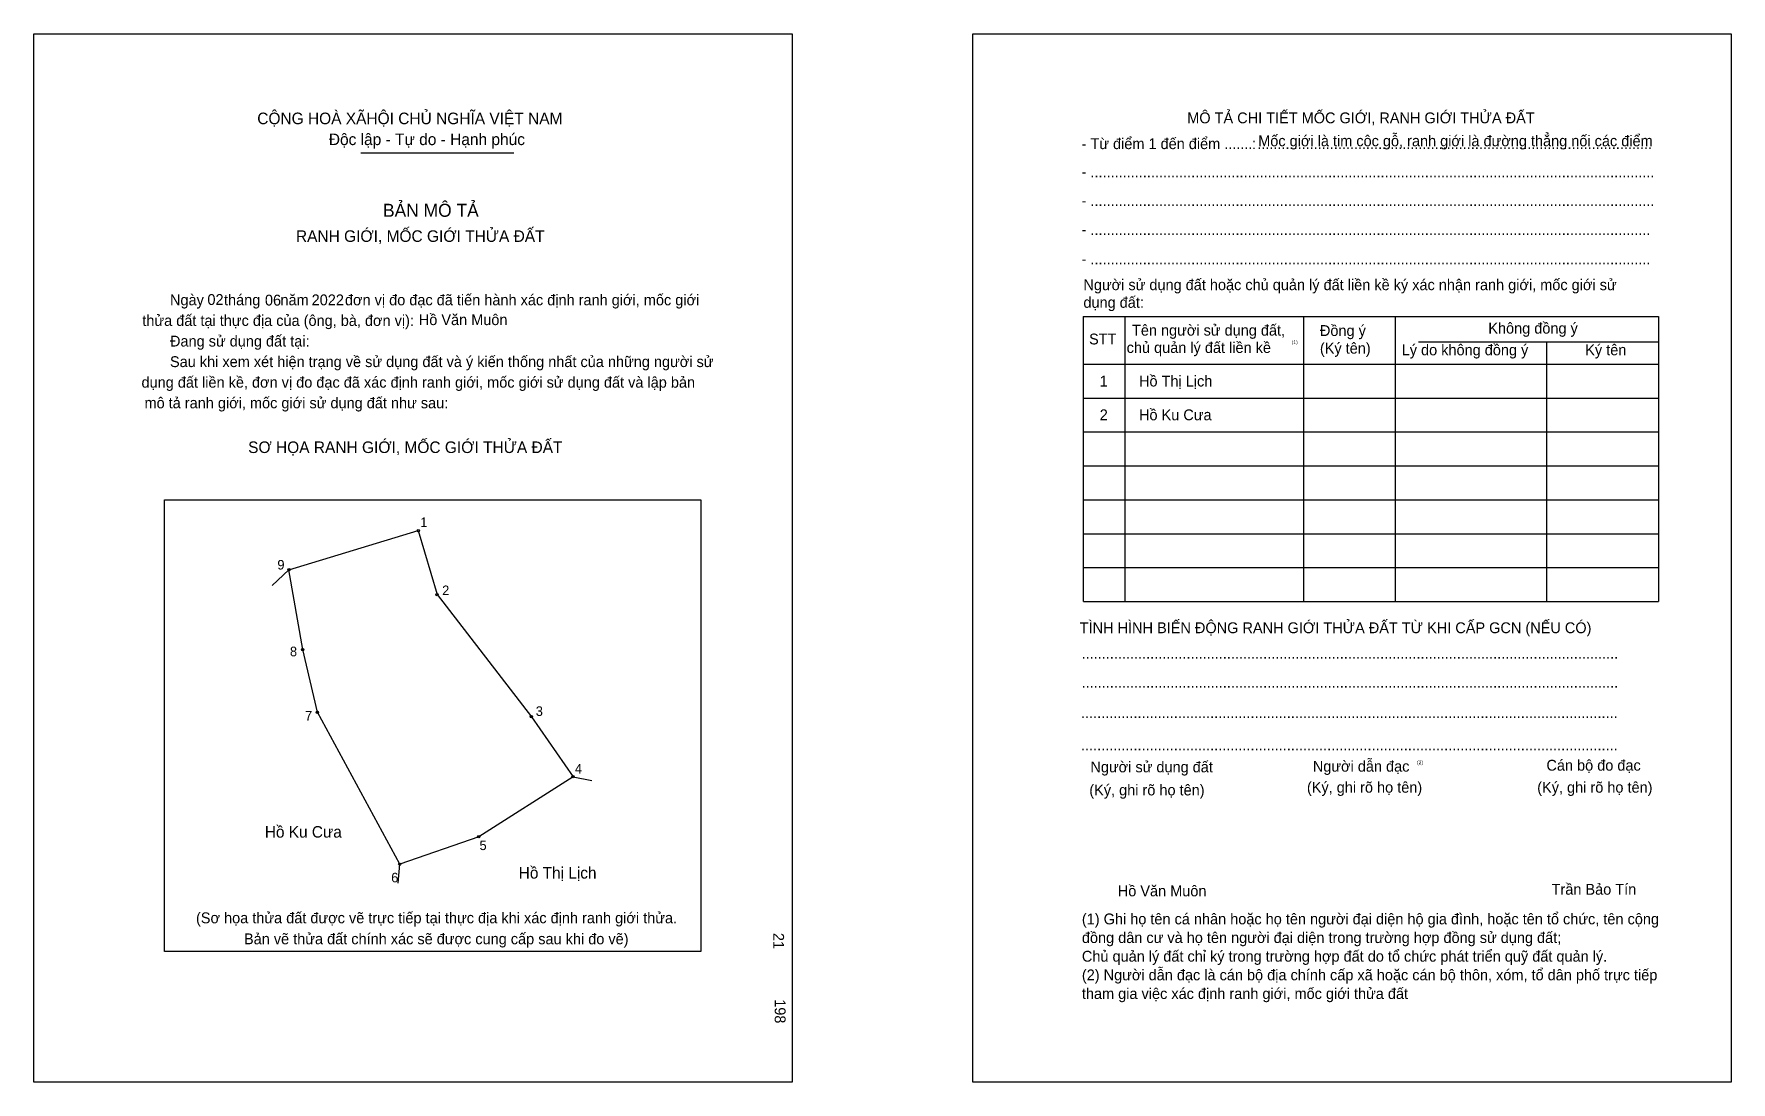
# Model space of a CAD drawing. Extents: x 546532 to 547020, y 1826178 to 1826479.
import ezdxf

# ---------------------------------------------------------------- set-up
doc = ezdxf.new("R2010")
doc.units = 0
for name, color, linetype in [('bmtKhungInTrang1', 7, 'Continuous'), ('bmtKhungInTrang2', 7, 'Continuous'), ('bmtNoiDung', 7, 'Continuous'), ('bmtTemplate', 7, 'Continuous'), ('CanhThua', 7, 'Continuous'), ('MocDinhThua', 7, 'Continuous'), ('RauThua', 7, 'Continuous'), ('SoHieuDinhThua', 7, 'Continuous'), ('TenChuLanCan', 7, 'Continuous')]:
    doc.layers.add(name, color=color, linetype=linetype)

msp = doc.modelspace()

# ---------------------------------------------------------------- linework, layer by layer
at = {"layer": 'bmtKhungInTrang1'}
msp.add_lwpolyline([(546532.46, 1826478.77), (546750.19, 1826478.77), (546750.19, 1826177.62), (546532.46, 1826177.62)], close=True, dxfattribs=at)
at = {"layer": 'bmtKhungInTrang2'}
msp.add_lwpolyline([(546802.12, 1826478.77), (547019.86, 1826478.77), (547019.86, 1826177.62), (546802.12, 1826177.62)], close=True, dxfattribs=at)
at = {"layer": 'bmtTemplate'}
for p, q in [((546626.29, 1826444.64), (546670.32, 1826444.64)), ((546845.8, 1826397.55), (546845.8, 1826315.67)), ((546897.02, 1826397.55), (546897.02, 1826315.67)), ((546923.37, 1826397.64), (546923.37, 1826315.67)), ((546999.01, 1826397.55), (546999.01, 1826315.67)), ((546930.05, 1826390.33), (546999.01, 1826390.33)), ((546833.86, 1826383.9), (546999.01, 1826383.9)), ((546833.86, 1826374.15), (546999.01, 1826374.15)), ((546833.86, 1826364.41), (546999.01, 1826364.41)), ((546833.86, 1826354.66), (546999.01, 1826354.66)), ((546833.86, 1826344.91), (546999.01, 1826344.91)), ((546833.86, 1826335.17), (546999.01, 1826335.17)), ((546833.86, 1826325.42), (546999.01, 1826325.42)), ((546833.86, 1826315.67), (546999.01, 1826315.67))]:
    msp.add_line(p, q, dxfattribs=at)
for points in [[(546833.75, 1826397.55), (546999.01, 1826397.55)], [(546833.75, 1826397.55), (546833.75, 1826315.67)], [(546966.87, 1826390.24), (546966.87, 1826315.67)]]:
    msp.add_lwpolyline(points, dxfattribs=at)
msp.add_lwpolyline([(546569.92, 1826215.12), (546569.92, 1826344.9), (546723.98, 1826344.9), (546723.98, 1826215.12)], close=True, dxfattribs=at)
at = {"layer": 'CanhThua'}
for p, q in [((546605.7, 1826324.81), (546642.82, 1826336.05)), ((546642.82, 1826336.05), (546648.22, 1826317.66)), ((546609.66, 1826301.89), (546605.7, 1826324.81)), ((546648.22, 1826317.66), (546675.34, 1826282.58)), ((546613.87, 1826283.86), (546609.66, 1826301.89)), ((546637.53, 1826240.22), (546613.87, 1826283.86)), ((546675.34, 1826282.58), (546687.29, 1826265.34)), ((546687.29, 1826265.34), (546660.21, 1826248.12)), ((546660.21, 1826248.12), (546637.53, 1826240.22))]:
    msp.add_line(p, q, dxfattribs=at)
at = {"layer": 'MocDinhThua'}
for centre in [(546642.82, 1826336.05), (546605.7, 1826324.81), (546648.22, 1826317.66), (546609.66, 1826301.89), (546613.87, 1826283.86), (546675.34, 1826282.58), (546687.29, 1826265.34), (546660.21, 1826248.12), (546637.53, 1826240.22)]:
    msp.add_circle(centre, 0.33, dxfattribs=at)
at = {"layer": 'RauThua'}
for p, q in [((546600.9, 1826320.27), (546605.7, 1826324.81)), ((546687.29, 1826265.34), (546692.69, 1826264.3)), ((546637.04, 1826234.75), (546637.53, 1826240.22))]:
    msp.add_line(p, q, dxfattribs=at)

# ---------------------------------------------------------------- texts
at = {"layer": 'bmtNoiDung'}
for s, height, p in [('02', 3.115, (546582.28, 1826400.9)), ('06', 3.115, (546598.8, 1826400.73)), ('2022', 3.115, (546612.21, 1826400.8)), ('Hồ Văn Muôn', 3.1154, (546642.98, 1826395.11)), ('1', 3.12, (546838.54, 1826377.47)), ('Hồ Thị Lịch ', 3.1154, (546849.82, 1826377.47)), ('Hồ Ku Cưa ', 3.115, (546849.82, 1826367.77)), ('2', 3.12, (546838.54, 1826367.77)), ('Hồ Văn Muôn', 3.1154, (546843.72, 1826230.99))]:
    msp.add_text(s, height=height, dxfattribs=at).set_placement(p)
for s, p in [('21', (546744.77, 1826220.48)), ('198', (546745.21, 1826201.42))]:
    msp.add_text(s, height=3.115, rotation=270, dxfattribs=at).set_placement(p)
at = {"layer": 'bmtTemplate'}
for s, height, p in [('CỘNG HOÀ XÃHỘI CHỦ NGHĨA VIỆT NAM', 3.3231, (546596.59, 1826452.84)), ('MÔ TẢ CHI TIẾT MỐC GIỚI, RANH GIỚI THỬA ĐẤT', 3.1142, (546863.68, 1826453.1)), ('Độc lập - Tự do - Hạnh phúc', 3.3231, (546617.15, 1826446.83)), ('- Từ điểm 1 đến điểm .......', 3.1142, (546833.33, 1826445.68)), ('Mốc giới là tim cộc gỗ, ranh giới là đường thẳng nối các điểm', 3.1142, (546884.05, 1826446.5)), (':', 3.11, (546882.26, 1826445.68)), ('..................................................................................................', 3.1142, (546883.79, 1826445.68)), ('- ............................................................................................................................................', 3.11425, (546833.33, 1826437.61)), ('BẢN MÔ TẢ', 3.739, (546632.7, 1826426.23)), ('- ............................................................................................................................................', 3.11425, (546833.33, 1826429.32)), ('RANH GIỚI, MỐC GIỚI THỬA ĐẤT', 3.3231, (546607.7, 1826419.02)), ('- ...........................................................................................................................................', 3.11425, (546833.33, 1826421.04)), ('- ...........................................................................................................................................', 3.11425, (546833.33, 1826412.56)), ('Người sử dụng đất hoặc chủ quản lý đất liền kề ký xác nhận ranh giới, mốc giới sử', 3.1142, (546833.86, 1826405.15)), ('Ngày     tháng     năm         đơn vị đo đạc đã tiến hành xác định ranh giới, mốc giới ', 3.1154, (546571.53, 1826400.8)), ('dụng đất:', 3.114, (546833.86, 1826400.08)), ('thửa đất tại thực địa của (ông, bà, đơn vị):', 3.1154, (546563.58, 1826394.88)), ('Không đồng ý', 3.1142, (546950.14, 1826392.67)), ('Đang sử dụng đất tại:', 3.1154, (546571.53, 1826388.96)), ('STT', 3.114, (546835.48, 1826389.56)), ('Tên người sử dụng đất,', 3.1142, (546847.81, 1826392.09)), ('(1)', 1.038, (546893.65, 1826389.67)), ('Đồng ý', 3.114, (546901.78, 1826391.99)), ('Sau khi xem xét hiện trạng về sử dụng đất và ý kiến thống nhất của những người sử ', 3.1154, (546571.53, 1826383.05)), ('chủ quản lý đất liền kề', 3.1142, (546846.28, 1826387.11)), ('(Ký tên)', 3.114, (546901.78, 1826386.92)), ('Lý do không đồng ý', 3.1142, (546925.27, 1826386.44)), ('Ký tên', 3.114, (546977.98, 1826386.44)), ('dụng đất liền kề, đơn vị đo đạc đã xác định ranh giới, mốc giới sử dụng đất và lập bản', 3.1154, (546563.35, 1826377.13)), ('mô tả ranh giới, mốc giới sử dụng đất như sau:', 3.1154, (546564.21, 1826371.21)), ('SƠ HỌA RANH GIỚI, MỐC GIỚI THỬA ĐẤT', 3.3231, (546593.97, 1826358.36)), ('TÌNH HÌNH BIẾN ĐỘNG RANH GIỚI THỬA ĐẤT TỪ KHI CẤP GCN (NẾU CÓ)', 3.1142, (546832.8, 1826306.59)), ('.....................................................................................................................................', 3.11892, (546833.33, 1826299.26)), ('.....................................................................................................................................', 3.11892, (546833.33, 1826290.97)), ('.....................................................................................................................................', 3.11892, (546833.17, 1826282.2)), ('.....................................................................................................................................', 3.11892, (546833.17, 1826272.94)), ('Người sử dụng đất', 3.1142, (546835.87, 1826266.61)), ('Người dẫn đạc', 3.1142, (546899.74, 1826266.8)), ('(2)', 1.038, (546929.65, 1826268.95)), ('Cán bộ đo đạc', 3.1142, (546966.83, 1826267.09)), ('(Ký, ghi rõ họ tên)', 3.1142, (546898.05, 1826260.76)), ('(Ký, ghi rõ họ tên)', 3.1142, (546964.19, 1826260.76)), ('(Ký, ghi rõ họ tên)', 3.1142, (546835.55, 1826259.98)), ('Trần Bảo Tín', 3.1142, (546968.32, 1826231.45)), ('(Sơ họa thửa đất được vẽ trực tiếp tại thực địa khi xác định ranh giới thửa.', 3.1154, (546579, 1826223.24)), ('(1) Ghi họ tên cá nhân hoặc họ tên người đại diện hộ gia đình, hoặc tên tổ chức, tên cộng', 3.1142, (546833.42, 1826222.93)), ('Bản vẽ thửa đất chính xác sẽ được cung cấp sau khi đo vẽ)', 3.1154, (546592.78, 1826217.21)), ('đồng dân cư và họ tên người đại diện trong trường hợp đồng sử dụng đất;', 3.1142, (546833.42, 1826217.57)), ('Chủ quản lý đất chỉ ký trong trường hợp đất do tổ chức phát triển quỹ đất quản lý.', 3.1142, (546833.42, 1826212.21)), ('(2) Người dẫn đạc là cán bộ địa chính cấp xã hoặc cán bộ thôn, xóm, tổ dân phố trực tiếp', 3.1142, (546833.42, 1826206.85)), ('tham gia việc xác định ranh giới, mốc giới thửa đất', 3.1142, (546833.42, 1826201.49))]:
    msp.add_text(s, height=height, dxfattribs=at).set_placement(p)
at = {"layer": 'SoHieuDinhThua'}
for s, p in [('1', (546643.41, 1826337.1)), ('9', (546602.37, 1826324.88)), ('2', (546649.7, 1826317.53)), ('8', (546605.98, 1826299.96)), ('7', (546610.31, 1826281.5)), ('3', (546676.58, 1826282.83)), ('4', (546687.81, 1826266.27)), ('5', (546660.42, 1826244.27)), ('6', (546635.06, 1826235))]:
    msp.add_text(s, height=2.75, dxfattribs=at).set_placement(p)
at = {"layer": 'TenChuLanCan'}
for s, height, p in [('Hồ Ku Cưa', 3.302, (546598.77, 1826247.86)), ('Hồ Thị Lịch', 3.3024, (546671.69, 1826236.09))]:
    msp.add_text(s, height=height, dxfattribs=at).set_placement(p)

doc.saveas('drawing.dxf')
